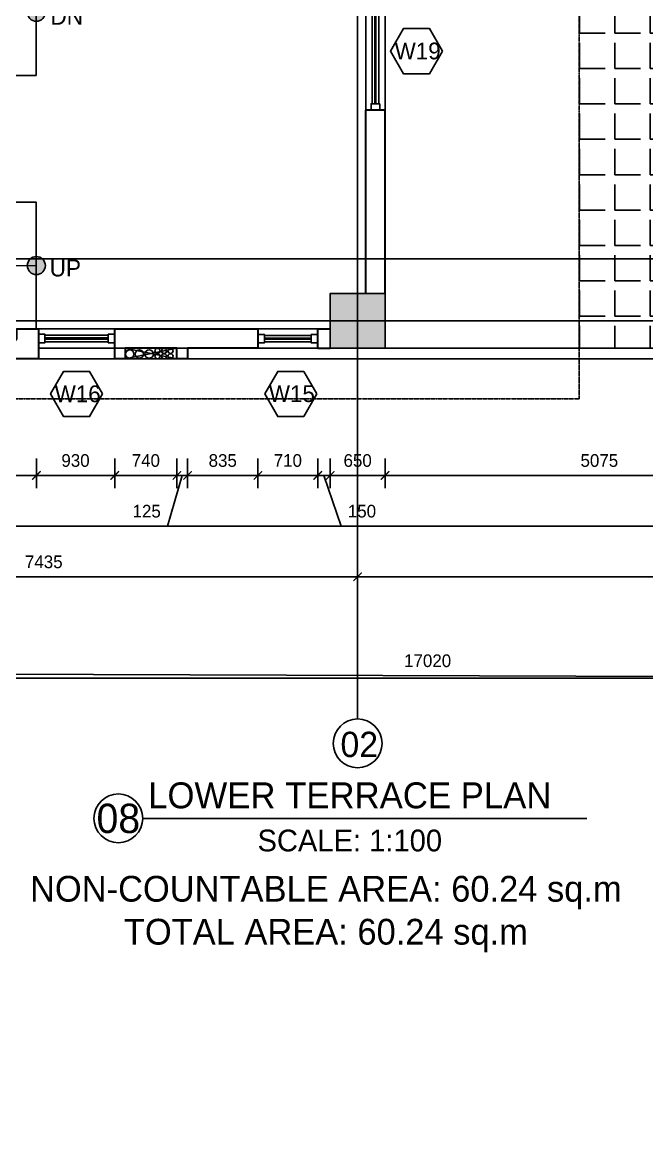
# Model space of a CAD drawing. Header units: millimetres. Extents: x 173236 to 801264, y -94969 to 615039.
# Drawn here: x 639804 to 647198, y 7735 to 21012 of the extents above; entities that cross this region are included whole.
import ezdxf
from ezdxf.enums import TextEntityAlignment as Align

# ---------------------------------------------------------------- set-up
doc = ezdxf.new("R2010")
doc.units = ezdxf.units.MM
doc.header["$MEASUREMENT"] = 0
doc.header["$PDMODE"] = 2
doc.linetypes.add('CENTER2', pattern=[1.125, 0.75, -0.125, 0.125, -0.125])
doc.linetypes.add('DASHED', pattern=[0.75, 0.5, -0.25])
doc.layers.add('00-Def-points', color=7, linetype='Continuous', plot=False)
for name, color, linetype in [('VOX-A-ANNO-DIMS', 160, 'Continuous'), ('VOX-A-ANNO-DRTAG', 183, 'Continuous'), ('VOX-A-ANNO-GRID', 253, 'Continuous'), ('VOX-A-ANNO-GRID-LINE', 254, 'Continuous'), ('VOX-A-ANNO-SECT', 200, 'Continuous'), ('VOX-A-ANNO-SECT-LINE', 201, 'Continuous'), ('VOX-A-ANNO-SYMB', 33, 'Continuous'), ('VOX-A-ANNO-TEXT', 30, 'Continuous'), ('VOX-A-ANNO-WNTAG', 183, 'Continuous'), ('VOX-A-COLUMN-SECT', 210, 'Continuous'), ('VOX-A-ELEV-1-NEAR', 130, 'Continuous'), ('VOX-A-FLOOR-HIDD', 9, 'Continuous'), ('VOX-A-FLOOR-LINE', 253, 'Continuous'), ('VOX-A-STAIRS-STEPS', 140, 'Continuous'), ('VOX-A-WALL-PATT', 233, 'Continuous'), ('VOX-A-WINDOW', 2, 'Continuous'), ('VOX-A-WINDOW-SILL', 55, 'Continuous'), ('VOX-P- PIPE-COLD', 141, 'Continuous'), ('VOX-P- PIPE-SOIL', 54, 'Continuous'), ('VOX-P- PIPE-SUPPLY', 150, 'Continuous'), ('VOX-P- PIPE-WASTE', 245, 'Continuous')]:
    doc.layers.add(name, color=color, linetype=linetype)
doc.layers.add('VOX-A-WALL-SECT', color=1, linetype='Continuous', lineweight=30)
doc.styles.add('1.5 mm Rotis Annotative', font='', dxfattribs={"height": 1.5})
doc.styles.add('2 mm Rotis Annotative', font='', dxfattribs={"height": 2})
doc.styles.add('2.5 mm Rotis Annotative (IM)', font='', dxfattribs={"height": 0.1})
doc.styles.add('3 mm Rotis Annotative (IM)', font='', dxfattribs={"height": 0.12})
doc.styles.add('3.5 mm Rotis Annotative (IM)', font='', dxfattribs={"height": 0.138})
doc.styles.get('1.5 mm Rotis Annotative').set_extended_font_data('Rotis Sans Serif')
doc.styles.get('2 mm Rotis Annotative').set_extended_font_data('Rotis Sans Serif')
doc.styles.get('2.5 mm Rotis Annotative (IM)').set_extended_font_data('Rotis Sans Serif')
doc.styles.get('3 mm Rotis Annotative (IM)').set_extended_font_data('Rotis Sans Serif')
doc.styles.get('3.5 mm Rotis Annotative (IM)').set_extended_font_data('Rotis Sans Serif')
doc.dimstyles.new('1.5 mm Rotis Annotative', dxfattribs={"dimtxt": 1.5, "dimasz": 1, "dimexe": 1.5, "dimexo": 0, "dimgap": 1, "dimtad": 1, "dimdec": 0, "dimrnd": 5, "dimzin": 0, "dimdsep": 46, "dimtxsty": '1.5 mm Rotis Annotative', "dimblk": 'ARCHTICK', "dimcen": 0.09, "dimdle": 1, "dimadec": 0, "dimazin": 0, "dimtfac": 1, "dimtdec": 0, "dimtofl": 0, "dimtmove": 1, "dimatfit": 3, "dimfxl": 2, "dimfxlon": 1, "dimtolj": 1, "dimtzin": 0, "dimarcsym": 0})

# ---------------------------------------------------------------- blocks, each defined once
blk = doc.blocks.new('*U31')
at = {"layer": 'VOX-A-ANNO-TEXT'}
blk.add_line((-0.2277, 0), (1.8425, 0), dxfattribs=at)
blk.add_circle((-0.3416, 0), 0.1139, dxfattribs=at)
for tag, height, style, p in [('DRAWING_NAME', 0.1211, '3 mm Rotis Annotative (IM)', (0.7378, 0.1074)), ('DRAWING_NUMBER', 0.1367, '3.5 mm Rotis Annotative (IM)', (-0.3416, 0)), ('DRAWING_SCALE', 0.1016, '2.5 mm Rotis Annotative (IM)', (0.7378, -0.1031)), ('DRAWING_AREA', 0.1016, '2.5 mm Rotis Annotative (IM)', (0.7378, -0.2571))]:
    blk.add_attdef(tag, text='', height=height, dxfattribs=dict(at, style=style)).set_placement(p, align=Align.MIDDLE_CENTER)
blk = doc.blocks.new('VOX-A-WINDOW-TAG')
at = {"layer": 'VOX-A-ANNO-WNTAG'}
blk.add_lwpolyline([(3.11, -0.01), (1.57, 2.66), (-1.52, 2.66), (-3.06, -0.01), (-1.52, -2.69), (1.57, -2.69)], close=True, dxfattribs=at)
at = {"style": '2 mm Rotis Annotative', "flags": 1}
blk.add_attdef('WINDOWDIMENSION', text='', height=1.98, dxfattribs=at).set_placement((0.45, -3.05), align=Align.MIDDLE_CENTER)
at = {"layer": 'VOX-A-ANNO-WNTAG', "style": '2 mm Rotis Annotative'}
blk.add_attdef('W1', text='', height=1.98, dxfattribs=at).set_placement((0.16, 0), align=Align.MIDDLE)
blk = doc.blocks.new('VOX-A-DOOR-TAG')
at = {"layer": 'VOX-A-ANNO-DRTAG'}
blk.add_circle((0, 0), 2.3, dxfattribs=at)
at = {"style": '2 mm Rotis Annotative', "flags": 1}
blk.add_attdef('DOORDIMENSION', (-9.7, -3.02), '', height=1.98, dxfattribs=at)
at = {"layer": 'VOX-A-ANNO-DRTAG', "style": '2 mm Rotis Annotative'}
blk.add_attdef('D1', text='', height=1.98, dxfattribs=at).set_placement((0.15, -0.02), align=Align.MIDDLE)
blk = doc.blocks.new('TOP FLOOR DOOR & WINDOW')
at = {"xscale": 100, "yscale": 100, "zscale": 100}
for name, p, values in [('VOX-A-WINDOW-TAG', (682690, 14355), {'W1': 'W17'}), ('VOX-A-WINDOW-TAG', (684211, 12700), {'W1': 'W18'}), ('VOX-A-DOOR-TAG', (685544, 11260), {'D1': 'D3'}), ('VOX-A-WINDOW-TAG', (686900, 10126), {'W1': 'W19'}), ('VOX-A-WINDOW-TAG', (678033, 8537), {'W1': 'W8'}), ('VOX-A-WINDOW-TAG', (680360, 6066), {'W1': 'W7'}), ('VOX-A-WINDOW-TAG', (682873, 6066), {'W1': 'W16'}), ('VOX-A-WINDOW-TAG', (685410, 6066), {'W1': 'W15'})]:
    blk.add_blockref(name, p, dxfattribs=at).add_auto_attribs(values)
blk = doc.blocks.new('*U41')
at = {"layer": 'VOX-A-ANNO-SYMB'}
for p, q in [((0, 1401), (0, 668)), ((0, 668), (478, 540)), ((0, 412), (-478, 540)), ((-478, 540), (0, 540)), ((478, 540), (0, 540)), ((0, -412), (0, 412))]:
    blk.add_line(p, q, dxfattribs=at)
blk = doc.blocks.new('ghkj')
at = {"layer": 'VOX-A-ANNO-SYMB'}
h = blk.add_hatch(color=256, dxfattribs=at)
h.dxf.hatch_style = 1
h.paths.add_polyline_path([(785371, -37542, 0.414214), (785478, -37648, 0.007507), (785481, -37648), (785481, -37542)])
h.paths.add_polyline_path([(785481, -37542), (785481, -37648, 0.405446), (785584, -37542)])
h.paths.add_polyline_path([(785478, -37435, 0.414214), (785371, -37542), (785481, -37542), (785584, -37542, 0.414214)])
h = blk.add_hatch(color=256, dxfattribs=at)
h.dxf.hatch_style = 1
h.paths.add_polyline_path([(788371, -37542, 0.414214), (788478, -37648, 0.007507), (788481, -37648), (788481, -37542)])
h.paths.add_polyline_path([(788481, -37542), (788481, -37648, 0.405446), (788584, -37542)])
h.paths.add_polyline_path([(788478, -37435, 0.414214), (788371, -37542), (788481, -37542), (788584, -37542, 0.414214)])
h = blk.add_hatch(color=256, dxfattribs=at)
h.dxf.hatch_style = 1
h.paths.add_polyline_path([(786248, -40392), (786528, -40392), (786248, -40535)])
h = blk.add_hatch(color=256, dxfattribs=at)
h.dxf.hatch_style = 1
h.paths.add_polyline_path([(787407, -40392), (787128, -40392), (787407, -40535)])
for points in [[(786528, -40392), (786528, -40392), (785471, -40398), (785478, -39492), (785478, -37542)], [(788481, -37542), (788478, -39642), (788472, -40395), (787728, -40392), (787128, -40392)], [(786528, -40392), (786248, -40248), (786248, -40392)], [(787128, -40392), (787407, -40248), (787407, -40392)], [(786528, -40392), (786248, -40535), (786248, -40392)], [(787128, -40392), (787407, -40535), (787407, -40392)]]:
    blk.add_lwpolyline(points, dxfattribs=at)
for centre in [(785478, -37542), (788478, -37542)]:
    blk.add_circle(centre, 107, dxfattribs=at)
at = {"layer": 'VOX-A-STAIRS-STEPS'}
for p, q in [((786228, -37542), (784732, -37542)), ((786228, -37842), (784730, -37842)), ((789228, -37842), (787728, -37842)), ((786228, -38142), (784729, -38142)), ((789228, -38142), (787728, -38142)), ((786228, -38442), (784728, -38442)), ((789228, -38442), (787728, -38442)), ((786228, -38742), (784728, -38742)), ((789228, -38742), (787728, -38742)), ((786228, -39042), (784728, -39042)), ((789228, -39042), (787728, -39042)), ((786228, -39342), (784728, -39342)), ((789228, -39342), (787728, -39342)), ((789228, -39642), (784728, -39642)), ((786528, -39642), (786528, -41142)), ((786828, -39642), (786828, -41142)), ((787128, -39642), (787128, -41142)), ((787428, -39642), (787428, -41142)), ((787728, -39642), (787728, -41142))]:
    blk.add_line(p, q, dxfattribs=at)
for points in [[(786228, -41142), (786228, -37542)], [(789228, -37542), (787728, -37542), (787728, -41142)]]:
    blk.add_lwpolyline(points, dxfattribs=at)
at = {"rotation": 18.96492969169632}
blk.add_blockref('*U41', (787029, -40827), dxfattribs=at)
at = {"layer": 'VOX-A-ANNO-TEXT', "char_height": 200, "width": 8361.37, "attachment_point": 1, "rotation": 90, "style": '2 mm Rotis Annotative'}
for s, insert in [('DN', (785426, -37375)), ('UP', (788407, -37384))]:
    blk.add_mtext(s, dxfattribs=dict(at, insert=insert))
blk = doc.blocks.new('*U627')
at = {"layer": 'VOX-A-WINDOW'}
for p, q in [((3, 1.5), (24.83, 1.5)), ((3, 0.25), (24.83, 0.25)), ((3, -0.25), (24.83, -0.25)), ((3, -1.5), (24.83, -1.5))]:
    blk.add_line(p, q, dxfattribs=at)
for points in [[(3, 2), (3, -2), (0, -2), (0, 2)], [(27.83, 2), (27.83, -2), (24.83, -2), (24.83, 2)]]:
    blk.add_lwpolyline(points, close=True, dxfattribs=at)
at = {"layer": 'VOX-A-WINDOW-SILL'}
for p, q in [((0, 4.5), (27.83, 4.5)), ((0, -4.5), (27.83, -4.5))]:
    blk.add_line(p, q, dxfattribs=at)
blk = doc.blocks.new('*U569')
at = {"layer": 'VOX-A-WINDOW'}
for p, q in [((3, 1.5), (32.53, 1.5)), ((3, 0.25), (32.53, 0.25)), ((3, -0.25), (32.53, -0.25)), ((3, -1.5), (32.53, -1.5))]:
    blk.add_line(p, q, dxfattribs=at)
for points in [[(3, 2), (3, -2), (0, -2), (0, 2)], [(35.53, 2), (35.53, -2), (32.53, -2), (32.53, 2)]]:
    blk.add_lwpolyline(points, close=True, dxfattribs=at)
at = {"layer": 'VOX-A-WINDOW-SILL'}
for p, q in [((0, 4.5), (35.53, 4.5)), ((0, -4.5), (35.53, -4.5))]:
    blk.add_line(p, q, dxfattribs=at)
blk = doc.blocks.new('*U220')
at = {"layer": 'VOX-A-WINDOW'}
for p, q in [((3, 1.5), (53.93, 1.5)), ((3, 0.25), (53.93, 0.25)), ((3, -0.25), (53.93, -0.25)), ((3, -1.5), (53.93, -1.5))]:
    blk.add_line(p, q, dxfattribs=at)
for points in [[(3, 2), (3, -2), (0, -2), (0, 2)], [(56.93, 2), (56.93, -2), (53.93, -2), (53.93, 2)]]:
    blk.add_lwpolyline(points, close=True, dxfattribs=at)
at = {"layer": 'VOX-A-WINDOW-SILL'}
for p, q in [((0, 4.5), (56.93, 4.5)), ((0, -4.5), (56.93, -4.5))]:
    blk.add_line(p, q, dxfattribs=at)
blk = doc.blocks.new('TOP FLOOR PLAN')
at = {"layer": 'VOX-A-WALL-PATT', "transparency": 33554585}
h = blk.add_hatch(dxfattribs=at)
h.set_pattern_fill('ANGLE', color=256, scale=1524)
h.set_pattern_definition([(360, (-290704.96, -10547.8), (1e-29, 419.1), [304.8, -114.3]), (90, (-290704.96, -10547.8), (-419.1, 3e-14), [304.8, -114.3])])
h.paths.add_polyline_path([(695540, 15397), (686205, 15397), (686205, 14641), (688829, 14641), (688829, 11200), (694076, 11200)])
h.paths.add_polyline_path([(694076, 11200), (688829, 11200), (688829, 6930), (692586, 6930)])
h.paths.add_polyline_path([(688396, 18029), (687462, 18353), (687338, 18396), (686205, 18396), (686205, 15397), (695540, 15397), (695589, 15537)])
h.paths.add_polyline_path([(686205, 18396), (678894, 18396), (678894, 15397), (686205, 15397)])
h.paths.add_polyline_path([(684719, 15397), (678894, 15397), (678894, 14641), (684581, 14641, -0.261573)])
h.paths.add_polyline_path([(686089, 14897), (685760, 14897, -0.091642), (685732, 14741), (685760, 14727), (685758, 14724), (685968, 14641), (686045, 14641, 0.085358)])
h.paths.add_polyline_path([(686033, 15183), (685728, 15060, -0.096143), (685760, 14897), (686089, 14897, 0.095931)])
h.paths.add_polyline_path([(685903, 15397), (685816, 15397), (685629, 15207, -0.102825), (685728, 15060), (686033, 15183, 0.082432)])
h.paths.add_polyline_path([(685816, 15397), (685529, 15397), (685489, 15299, -0.096901), (685629, 15207)])
h.paths.add_polyline_path([(686205, 15397), (685927, 15397, -0.261573), (686065, 14641), (686205, 14641)])
h.paths.add_polyline_path([(684830, 15397), (684743, 15397, 0.085798), (684609, 15173), (685201, 14944, -0.106231), (685231, 14990)])
h.paths.add_polyline_path([(684609, 15173, 0.092559), (684557, 14897), (685192, 14897, -0.092559), (685201, 14944)])
h.paths.add_polyline_path([(685202, 14846, -0.099345), (685192, 14897), (684557, 14897, 0.085358), (684601, 14641), (684711, 14641)])
h.paths.add_polyline_path([(685231, 14804, -0.099435), (685202, 14846), (684711, 14641), (685071, 14641)])
h.paths.add_polyline_path([(685270, 14777, -0.090845), (685231, 14804), (685071, 14641), (685210, 14641)])
h.paths.add_polyline_path([(685112, 15397), (684830, 15397), (685231, 14990, -0.095092), (685272, 15017)])
h.paths.add_polyline_path([(685323, 15332, 0.033577), (685265, 15328, -0.058816), (685265, 15324, -1), (685234, 15324, -0.888903), (685265, 15328, -0.033577), (685323, 15332), (685323, 15397), (685112, 15397), (685272, 15017, -0.100094), (685323, 15028)])
h.paths.add_polyline_path([(685489, 15299, 0.097934), (685323, 15332), (685323, 15028, -0.09817), (685373, 15018)])
h.paths.add_polyline_path([(685629, 15207, 0.096901), (685489, 15299), (685373, 15018, -0.097015), (685415, 14990)])
h.paths.add_polyline_path([(685629, 15207), (685415, 14990, -0.102505), (685444, 14946), (685728, 15060, 0.102825)])
h.paths.add_polyline_path([(685728, 15060), (685444, 14946, -0.096278), (685454, 14897), (685760, 14897, 0.096143)])
h.paths.add_polyline_path([(685760, 14897), (685454, 14897, -0.094731), (685445, 14849), (685702, 14747), (685703, 14754), (685732, 14741, 0.091642)])
h.paths.add_polyline_path([(685445, 14849, -0.104054), (685415, 14804), (685575, 14641), (685679, 14641), (685702, 14747)])
h.paths.add_polyline_path([(685415, 14804, -0.09216), (685375, 14777), (685376, 14774), (685450, 14641), (685575, 14641)])
h.paths.add_polyline_path([(685376, 14774), (685375, 14777, -0.091515), (685329, 14766), (685323, 14766), (685323, 14641), (685428, 14641)])
h.paths.add_polyline_path([(685323, 14766, -0.105123), (685270, 14777), (685210, 14641), (685323, 14641)])
h.paths.add_polyline_path([(685529, 15397), (685323, 15397), (685323, 15332, -0.097934), (685489, 15299)])
h.paths.add_polyline_path([(685927, 15397), (685903, 15397, -0.269274), (686045, 14641), (686065, 14641, 0.261573)])
h.paths.add_polyline_path([(684743, 15397), (684719, 15397, 0.261573), (684581, 14641), (684601, 14641, -0.085358), (684557, 14897, -0.179784)])
h.paths.add_polyline_path([(685758, 14724), (685685, 14641), (685968, 14641)])
h.paths.add_polyline_path([(685376, 14774), (685428, 14641), (685450, 14641)], flags=17)
h.paths.add_polyline_path([(692586, 6930), (688829, 6930), (688829, 6605), (691731, 6605), (691731, 6480), (692429, 6480)])
h.paths.add_polyline_path([(686205, 18721), (678894, 18724), (678894, 18396), (686205, 18396)])
h.paths.add_polyline_path([(678894, 18396), (678569, 18396), (678569, 15397), (678894, 15397)])
h.paths.add_polyline_path([(678894, 15397), (678569, 15397), (678569, 14641), (678894, 14641)])
h.paths.add_polyline_path([(686530, 18721), (686205, 18721), (686205, 18396), (687338, 18396), (687221, 18436)])
h.paths.add_polyline_path([(678894, 18724), (678569, 18725), (678569, 18396), (678894, 18396)])
at = {"layer": '00-Def-points', "linetype": 'CENTER2'}
blk.add_lwpolyline([(692429, 6480), (695589, 15537), (688396, 18029), (687462, 18353), (687221, 18436), (686530, 18721), (678569, 18725), (678569, 10890), (678427, 10890), (678444, 6480), (682425, 6480), (682425, 6606), (691731, 6605), (691731, 6480)], close=True, dxfattribs=at)
at = {"layer": 'VOX-A-ELEV-1-NEAR'}
for centre in [(683834, 6511), (683912, 6574)]:
    blk.add_circle(centre, 30, dxfattribs=at)
at = {"layer": 'VOX-A-FLOOR-HIDD'}
for p, q in [((683452, 6606), (684065, 6481)), ((684065, 6606), (683452, 6481))]:
    blk.add_line(p, q, dxfattribs=at)
at = {"layer": 'VOX-A-FLOOR-HIDD', "linetype": 'DASHED'}
blk.add_lwpolyline([(677969, 6005), (688829, 6005), (688829, 14641), (677969, 14641)], close=True, dxfattribs=at)
at = {"layer": 'VOX-A-FLOOR-LINE'}
blk.add_lwpolyline([(687379, 18514), (695748, 15614), (692518, 6355), (691606, 6355), (691606, 6480), (682399, 6481)], dxfattribs=at)
at = {"layer": 'VOX-A-WALL-SECT'}
for p, q in [((686300, 9425), (686300, 7250)), ((686530, 9425), (686300, 9425)), ((686530, 7255), (686530, 9425)), ((685732, 6834), (685880, 6834)), ((685732, 6605), (685732, 6834)), ((685732, 6605), (685880, 6605))]:
    blk.add_line(p, q, dxfattribs=at)
blk.add_lwpolyline([(682169, 6710), (682169, 6835), (682425, 6835), (682425, 6480), (681254, 6480), (681254, 6835), (681484, 6835), (681484, 6710)], close=True, dxfattribs=at)
blk.add_lwpolyline([(685024, 6605), (684191, 6606), (684191, 6481), (684065, 6481), (684065, 6606), (683452, 6606), (683452, 6481), (683327, 6481), (683327, 6835), (685024, 6834), (685024, 6606)], dxfattribs=at)
at = {"layer": 'VOX-P- PIPE-COLD', "color": 1}
for centre in [(683912, 6511), (683988, 6574)]:
    blk.add_circle(centre, 30, dxfattribs=at)
at = {"layer": 'VOX-P- PIPE-SOIL', "ltscale": 0.005}
blk.add_circle((683505, 6537), 50, dxfattribs=at)
at = {"layer": 'VOX-P- PIPE-SUPPLY', "ltscale": 0.005}
for centre, radius in [((683736, 6537), 50), ((683834, 6574), 30)]:
    blk.add_circle(centre, radius, dxfattribs=at)
at = {"layer": 'VOX-P- PIPE-WASTE'}
for centre, radius in [((683619, 6537), 50), ((683988, 6511), 30)]:
    blk.add_circle(centre, radius, dxfattribs=at)
at = {"layer": 'VOX-A-ANNO-DIMS', "xscale": -25.4, "yscale": 25.4, "zscale": 25.4, "rotation": 270}
blk.add_blockref('*U220', (686416, 9425), dxfattribs=at)
at = {"layer": 'VOX-A-ANNO-DIMS'}
for name, p, xscale, yscale, zscale in [('*U569', (683327, 6721), -25.40000000000001, 25.40000000000001, 25.4), ('*U627', (685732, 6719), -25.43770832215947, 25.43770832215947, 25.43770832215947)]:
    blk.add_blockref(name, p, dxfattribs=dict(at, xscale=xscale, yscale=yscale, zscale=zscale))
at = {"layer": 'VOX-A-WALL-SECT', "rotation": 270}
blk.add_blockref('ghkj', (719941, 796063), dxfattribs=at)
blk = doc.blocks.new('VOX-A-GRID-TAG')
at = {"layer": 'VOX-A-ANNO-GRID'}
blk.add_circle((0, 0), 1.447, dxfattribs=at)
at = {"layer": 'VOX-A-ANNO-GRID', "style": '1.5 mm Rotis Annotative'}
blk.add_attdef('O1', text='', height=1.5, dxfattribs=at).set_placement((0.097, -0.81), align=Align.CENTER)
blk = doc.blocks.new('column')
at = {"layer": 'VOX-A-COLUMN-SECT'}
h = blk.add_hatch(color=256, dxfattribs=at)
h.dxf.hatch_style = 1
h.paths.add_polyline_path([(705500, 161109), (706150, 161109), (706150, 161759), (705500, 161759)])
blk.add_lwpolyline([(705500, 161109), (706150, 161109), (706150, 161759), (705500, 161759)], close=True, dxfattribs=at)
blk = doc.blocks.new('STAIRCASE COVER')
at = {"layer": 'VOX-A-ANNO-GRID-LINE', "transparency": 33554610}
for p, q in [((686205, 26145), (686205, 2215)), ((700226, 6930), (672485, 6930))]:
    blk.add_line(p, q, dxfattribs=at)
at = {"layer": 'VOX-A-ANNO-GRID-LINE', "xscale": 199.8152530431017, "yscale": 199.8152530431017, "zscale": 199.8152530431017}
blk.add_blockref('VOX-A-GRID-TAG', (686205, 1926), dxfattribs=at).add_auto_attribs({'O1': '02'})
at = {"layer": 'VOX-A-COLUMN-SECT'}
blk.add_blockref('column', (-19620, -154504), dxfattribs=at)
blk = doc.blocks.new('_ArchTick')
at = {"color": 0, "linetype": 'ByBlock', "const_width": 0.15}
blk.add_lwpolyline([(-0.5, -0.5), (0.5, 0.5)], dxfattribs=at)
blk = doc.blocks.new('*D596')
at = {"layer": 'Defpoints', "color": 0, "transparency": 16777216}
for p in [(636339, 14447), (643775, 14447), (643775, 14447)]:
    blk.add_point(p, dxfattribs=at)
at = {"layer": 'VOX-A-ANNO-DIMS', "color": 0, "lineweight": -2, "transparency": 16777216}
for p, q in [((636339, 14447), (636339, 14597)), ((643775, 14447), (643775, 14597)), ((636239, 14447), (643875, 14447))]:
    blk.add_line(p, q, dxfattribs=at)
at = {"layer": 'VOX-A-ANNO-DIMS', "color": 0, "lineweight": -2, "transparency": 16777216, "xscale": 100, "yscale": 100, "zscale": 100, "rotation": 180}
blk.add_blockref('_ArchTick', (636339, 14447), dxfattribs=at)
at = {"layer": 'VOX-A-ANNO-DIMS', "color": 0, "lineweight": -2, "transparency": 16777216, "xscale": 100, "yscale": 100, "zscale": 100}
blk.add_blockref('_ArchTick', (643775, 14447), dxfattribs=at)
at = {"layer": 'VOX-A-ANNO-DIMS', "color": 0, "transparency": 16777216, "insert": (640057, 14623), "char_height": 150, "attachment_point": 5, "style": '1.5 mm Rotis Annotative'}
blk.add_mtext('\\A1;7435', dxfattribs=at)
blk = doc.blocks.new('*D605')
at = {"layer": 'Defpoints', "color": 0, "transparency": 16777216}
for p in [(636139, 26143), (653158, 26083), (636094, 13306)]:
    blk.add_point(p, dxfattribs=at)
at = {"layer": 'VOX-A-ANNO-DIMS', "color": 0, "lineweight": -2, "transparency": 16777216}
for p, q in [((636095, 13506), (636093, 13156)), ((653114, 13446), (653113, 13096)), ((653213, 13245), (635994, 13306))]:
    blk.add_line(p, q, dxfattribs=at)
at = {"layer": 'VOX-A-ANNO-DIMS', "color": 0, "lineweight": -2, "transparency": 16777216, "xscale": 100, "yscale": 100, "zscale": 100}
for p, rotation in [((636094, 13306), 179.7983003632781), ((653113, 13246), 359.7983003632781)]:
    blk.add_blockref('_ArchTick', p, dxfattribs=dict(at, rotation=rotation))
at = {"layer": 'VOX-A-ANNO-DIMS', "color": 0, "transparency": 16777216, "insert": (644604, 13452), "char_height": 150, "attachment_point": 5, "rotation": 359.7983, "style": '1.5 mm Rotis Annotative'}
blk.add_mtext('\\A1;17020', dxfattribs=at)
blk = doc.blocks.new('*D579')
at = {"layer": 'Defpoints', "color": 0, "transparency": 16777216}
for p in [(644100, 19972), (654800, 19972), (644100, 17153)]:
    blk.add_point(p, dxfattribs=at)
at = {"layer": 'VOX-A-ANNO-DIMS', "color": 0, "lineweight": -2, "transparency": 16777216}
for p, q in [((654800, 17053), (654800, 20072)), ((654600, 19972), (654950, 19972)), ((654600, 17153), (654950, 17153))]:
    blk.add_line(p, q, dxfattribs=at)
at = {"layer": 'VOX-A-ANNO-DIMS', "color": 0, "lineweight": -2, "transparency": 16777216, "xscale": 100, "yscale": 100, "zscale": 100}
for p, rotation in [((654800, 19972), 89.99872344559262), ((654800, 17153), 269.9987234455926)]:
    blk.add_blockref('_ArchTick', p, dxfattribs=dict(at, rotation=rotation))
at = {"layer": 'VOX-A-ANNO-DIMS', "color": 0, "transparency": 16777216, "insert": (654623, 18562), "char_height": 150, "attachment_point": 5, "rotation": 89.9987, "style": '1.5 mm Rotis Annotative'}
blk.add_mtext('\\A1;2820', dxfattribs=at)
blk = doc.blocks.new('*D580')
at = {"layer": 'Defpoints', "color": 0, "transparency": 16777216}
for p in [(644100, 21418), (654800, 21418), (644100, 19972)]:
    blk.add_point(p, dxfattribs=at)
at = {"layer": 'VOX-A-ANNO-DIMS', "color": 0, "lineweight": -2, "transparency": 16777216}
for p, q in [((654800, 19872), (654800, 21518)), ((654600, 21418), (654950, 21418)), ((654600, 19972), (654950, 19972))]:
    blk.add_line(p, q, dxfattribs=at)
at = {"layer": 'VOX-A-ANNO-DIMS', "color": 0, "lineweight": -2, "transparency": 16777216, "xscale": 100, "yscale": 100, "zscale": 100}
for p, rotation in [((654800, 21418), 89.99872344559262), ((654800, 19972), 269.9987234455926)]:
    blk.add_blockref('_ArchTick', p, dxfattribs=dict(at, rotation=rotation))
at = {"layer": 'VOX-A-ANNO-DIMS', "color": 0, "transparency": 16777216, "insert": (654623, 20695), "char_height": 150, "attachment_point": 5, "rotation": 89.9987, "style": '1.5 mm Rotis Annotative'}
blk.add_mtext('\\A1;1445', dxfattribs=at)
blk = doc.blocks.new('*D587')
at = {"layer": 'Defpoints', "color": 0, "transparency": 16777216}
for p in [(643450, 17153), (644100, 17153), (644100, 15647)]:
    blk.add_point(p, dxfattribs=at)
at = {"layer": 'VOX-A-ANNO-DIMS', "color": 0, "lineweight": -2, "transparency": 16777216}
for p, q in [((643450, 15847), (643450, 15497)), ((644100, 15847), (644100, 15497)), ((643350, 15647), (644200, 15647))]:
    blk.add_line(p, q, dxfattribs=at)
at = {"layer": 'VOX-A-ANNO-DIMS', "color": 0, "lineweight": -2, "transparency": 16777216, "xscale": 100, "yscale": 100, "zscale": 100, "rotation": 180}
blk.add_blockref('_ArchTick', (643450, 15647), dxfattribs=at)
at = {"layer": 'VOX-A-ANNO-DIMS', "color": 0, "lineweight": -2, "transparency": 16777216, "xscale": 100, "yscale": 100, "zscale": 100}
blk.add_blockref('_ArchTick', (644100, 15647), dxfattribs=at)
at = {"layer": 'VOX-A-ANNO-DIMS', "color": 0, "transparency": 16777216, "insert": (643775, 15823), "char_height": 150, "attachment_point": 5, "style": '1.5 mm Rotis Annotative'}
blk.add_mtext('\\A1;650', dxfattribs=at)
blk = doc.blocks.new('*D588')
at = {"layer": 'Defpoints', "color": 0, "transparency": 16777216}
for p in [(644100, 17153), (649176, 16903), (649176, 15647)]:
    blk.add_point(p, dxfattribs=at)
at = {"layer": 'VOX-A-ANNO-DIMS', "color": 0, "lineweight": -2, "transparency": 16777216}
for p, q in [((644100, 15847), (644100, 15497)), ((649176, 15847), (649176, 15497)), ((644000, 15647), (649276, 15647))]:
    blk.add_line(p, q, dxfattribs=at)
at = {"layer": 'VOX-A-ANNO-DIMS', "color": 0, "lineweight": -2, "transparency": 16777216, "xscale": 100, "yscale": 100, "zscale": 100, "rotation": 180}
blk.add_blockref('_ArchTick', (644100, 15647), dxfattribs=at)
at = {"layer": 'VOX-A-ANNO-DIMS', "color": 0, "lineweight": -2, "transparency": 16777216, "xscale": 100, "yscale": 100, "zscale": 100}
blk.add_blockref('_ArchTick', (649176, 15647), dxfattribs=at)
at = {"layer": 'VOX-A-ANNO-DIMS', "color": 0, "transparency": 16777216, "insert": (646638, 15823), "char_height": 150, "attachment_point": 5, "style": '1.5 mm Rotis Annotative'}
blk.add_mtext('\\A1;5075', dxfattribs=at)
blk = doc.blocks.new('*D593')
at = {"layer": 'Defpoints', "color": 0, "transparency": 16777216}
for p in [(638824, 17028), (639969, 17028), (639969, 15647)]:
    blk.add_point(p, dxfattribs=at)
at = {"layer": 'VOX-A-ANNO-DIMS', "color": 0, "lineweight": -2, "transparency": 16777216}
for p, q in [((638824, 15847), (638824, 15497)), ((639969, 15847), (639969, 15497)), ((638724, 15647), (640069, 15647))]:
    blk.add_line(p, q, dxfattribs=at)
at = {"layer": 'VOX-A-ANNO-DIMS', "color": 0, "lineweight": -2, "transparency": 16777216, "xscale": 100, "yscale": 100, "zscale": 100, "rotation": 180}
blk.add_blockref('_ArchTick', (638824, 15647), dxfattribs=at)
at = {"layer": 'VOX-A-ANNO-DIMS', "color": 0, "lineweight": -2, "transparency": 16777216, "xscale": 100, "yscale": 100, "zscale": 100}
blk.add_blockref('_ArchTick', (639969, 15647), dxfattribs=at)
at = {"layer": 'VOX-A-ANNO-DIMS', "color": 0, "transparency": 16777216, "insert": (639397, 15823), "char_height": 150, "attachment_point": 5, "style": '1.5 mm Rotis Annotative'}
blk.add_mtext('\\A1;1145', dxfattribs=at)
blk = doc.blocks.new('*D594')
at = {"layer": 'Defpoints', "color": 0, "transparency": 16777216}
for p in [(640897, 17154), (639969, 17028), (640897, 15647)]:
    blk.add_point(p, dxfattribs=at)
at = {"layer": 'VOX-A-ANNO-DIMS', "color": 0, "lineweight": -2, "transparency": 16777216}
for p, q in [((639969, 15847), (639969, 15497)), ((640897, 15847), (640897, 15497)), ((639869, 15647), (640997, 15647))]:
    blk.add_line(p, q, dxfattribs=at)
at = {"layer": 'VOX-A-ANNO-DIMS', "color": 0, "lineweight": -2, "transparency": 16777216, "xscale": 100, "yscale": 100, "zscale": 100, "rotation": 180}
blk.add_blockref('_ArchTick', (639969, 15647), dxfattribs=at)
at = {"layer": 'VOX-A-ANNO-DIMS', "color": 0, "lineweight": -2, "transparency": 16777216, "xscale": 100, "yscale": 100, "zscale": 100}
blk.add_blockref('_ArchTick', (640897, 15647), dxfattribs=at)
at = {"layer": 'VOX-A-ANNO-DIMS', "color": 0, "transparency": 16777216, "insert": (640433, 15823), "char_height": 150, "attachment_point": 5, "style": '1.5 mm Rotis Annotative'}
blk.add_mtext('\\A1;930', dxfattribs=at)
blk = doc.blocks.new('*D570')
at = {"layer": 'Defpoints', "color": 0, "transparency": 16777216}
for p in [(642594, 17153), (643302, 17152), (643302, 15647)]:
    blk.add_point(p, dxfattribs=at)
at = {"layer": 'VOX-A-ANNO-DIMS', "color": 0, "lineweight": -2, "transparency": 16777216}
for p, q in [((642594, 15847), (642594, 15497)), ((643302, 15847), (643302, 15497)), ((642494, 15647), (643402, 15647))]:
    blk.add_line(p, q, dxfattribs=at)
at = {"layer": 'VOX-A-ANNO-DIMS', "color": 0, "lineweight": -2, "transparency": 16777216, "xscale": 100, "yscale": 100, "zscale": 100, "rotation": 180}
blk.add_blockref('_ArchTick', (642594, 15647), dxfattribs=at)
at = {"layer": 'VOX-A-ANNO-DIMS', "color": 0, "lineweight": -2, "transparency": 16777216, "xscale": 100, "yscale": 100, "zscale": 100}
blk.add_blockref('_ArchTick', (643302, 15647), dxfattribs=at)
at = {"layer": 'VOX-A-ANNO-DIMS', "color": 0, "transparency": 16777216, "insert": (642948, 15823), "char_height": 150, "attachment_point": 5, "style": '1.5 mm Rotis Annotative'}
blk.add_mtext('\\A1;710', dxfattribs=at)
blk = doc.blocks.new('*D571')
at = {"layer": 'Defpoints', "color": 0, "transparency": 16777216}
for p in [(643302, 17152), (643450, 17153), (643450, 15647)]:
    blk.add_point(p, dxfattribs=at)
at = {"layer": 'VOX-A-ANNO-DIMS', "color": 0, "lineweight": -2, "transparency": 16777216}
for p, q in [((643302, 15847), (643302, 15497)), ((643450, 15847), (643450, 15497)), ((643302, 15647), (643202, 15647)), ((643302, 15647), (643450, 15647)), ((643376, 15647), (643580, 15047)), ((643450, 15647), (643550, 15647)), ((643580, 15047), (644071, 15047))]:
    blk.add_line(p, q, dxfattribs=at)
at = {"layer": 'VOX-A-ANNO-DIMS', "color": 0, "lineweight": -2, "transparency": 16777216, "xscale": 100, "yscale": 100, "zscale": 100}
blk.add_blockref('_ArchTick', (643302, 15647), dxfattribs=at)
at = {"layer": 'VOX-A-ANNO-DIMS', "color": 0, "lineweight": -2, "transparency": 16777216, "xscale": 100, "yscale": 100, "zscale": 100, "rotation": 180}
blk.add_blockref('_ArchTick', (643450, 15647), dxfattribs=at)
at = {"layer": 'VOX-A-ANNO-DIMS', "color": 0, "transparency": 16777216, "insert": (643826, 15223), "char_height": 150, "attachment_point": 5, "style": '1.5 mm Rotis Annotative'}
blk.add_mtext('\\A1;150', dxfattribs=at)
blk = doc.blocks.new('*D615')
at = {"layer": 'Defpoints', "color": 0, "transparency": 16777216}
for p in [(640897, 17154), (641635, 17029), (641635, 15647)]:
    blk.add_point(p, dxfattribs=at)
at = {"layer": 'VOX-A-ANNO-DIMS', "color": 0, "lineweight": -2, "transparency": 16777216}
for p, q in [((640897, 15847), (640897, 15497)), ((641635, 15847), (641635, 15497)), ((640797, 15647), (641735, 15647))]:
    blk.add_line(p, q, dxfattribs=at)
at = {"layer": 'VOX-A-ANNO-DIMS', "color": 0, "lineweight": -2, "transparency": 16777216, "xscale": 100, "yscale": 100, "zscale": 100, "rotation": 180}
blk.add_blockref('_ArchTick', (640897, 15647), dxfattribs=at)
at = {"layer": 'VOX-A-ANNO-DIMS', "color": 0, "lineweight": -2, "transparency": 16777216, "xscale": 100, "yscale": 100, "zscale": 100}
blk.add_blockref('_ArchTick', (641635, 15647), dxfattribs=at)
at = {"layer": 'VOX-A-ANNO-DIMS', "color": 0, "transparency": 16777216, "insert": (641266, 15823), "char_height": 150, "attachment_point": 5, "style": '1.5 mm Rotis Annotative'}
blk.add_mtext('\\A1;740', dxfattribs=at)
blk = doc.blocks.new('*D616')
at = {"layer": 'Defpoints', "color": 0, "transparency": 16777216}
for p in [(641635, 17029), (641761, 17029), (641761, 15647)]:
    blk.add_point(p, dxfattribs=at)
at = {"layer": 'VOX-A-ANNO-DIMS', "color": 0, "lineweight": -2, "transparency": 16777216}
for p, q in [((641635, 15847), (641635, 15497)), ((641761, 15847), (641761, 15497)), ((641698, 15647), (641521, 15047)), ((641635, 15647), (641535, 15647)), ((641635, 15647), (641761, 15647)), ((641761, 15647), (641861, 15647)), ((641521, 15047), (641031, 15047))]:
    blk.add_line(p, q, dxfattribs=at)
at = {"layer": 'VOX-A-ANNO-DIMS', "color": 0, "lineweight": -2, "transparency": 16777216, "xscale": 100, "yscale": 100, "zscale": 100}
blk.add_blockref('_ArchTick', (641635, 15647), dxfattribs=at)
at = {"layer": 'VOX-A-ANNO-DIMS', "color": 0, "lineweight": -2, "transparency": 16777216, "xscale": 100, "yscale": 100, "zscale": 100, "rotation": 180}
blk.add_blockref('_ArchTick', (641761, 15647), dxfattribs=at)
at = {"layer": 'VOX-A-ANNO-DIMS', "color": 0, "transparency": 16777216, "insert": (641276, 15223), "char_height": 150, "attachment_point": 5, "style": '1.5 mm Rotis Annotative'}
blk.add_mtext('\\A1;125', dxfattribs=at)
blk = doc.blocks.new('*D617')
at = {"layer": 'Defpoints', "color": 0, "transparency": 16777216}
for p in [(642594, 17153), (641761, 17029), (642594, 15647)]:
    blk.add_point(p, dxfattribs=at)
at = {"layer": 'VOX-A-ANNO-DIMS', "color": 0, "lineweight": -2, "transparency": 16777216}
for p, q in [((641761, 15847), (641761, 15497)), ((642594, 15847), (642594, 15497)), ((641661, 15647), (642694, 15647))]:
    blk.add_line(p, q, dxfattribs=at)
at = {"layer": 'VOX-A-ANNO-DIMS', "color": 0, "lineweight": -2, "transparency": 16777216, "xscale": 100, "yscale": 100, "zscale": 100, "rotation": 180}
blk.add_blockref('_ArchTick', (641761, 15647), dxfattribs=at)
at = {"layer": 'VOX-A-ANNO-DIMS', "color": 0, "lineweight": -2, "transparency": 16777216, "xscale": 100, "yscale": 100, "zscale": 100}
blk.add_blockref('_ArchTick', (642594, 15647), dxfattribs=at)
at = {"layer": 'VOX-A-ANNO-DIMS', "color": 0, "transparency": 16777216, "insert": (642177, 15823), "char_height": 150, "attachment_point": 5, "style": '1.5 mm Rotis Annotative'}
blk.add_mtext('\\A1;835', dxfattribs=at)
blk = doc.blocks.new('SECTION LINE')
at = {"layer": 'VOX-A-ANNO-SECT-LINE'}
blk.add_line((151757, 22417), (123743, 22417), dxfattribs=at)
at = {"layer": 'VOX-A-ANNO-SECT', "style": '2 mm Rotis Annotative'}
for p in [(123589, 22429), (151603, 22429)]:
    blk.add_attdef('00', text='', height=100, dxfattribs=at).set_placement(p, align=Align.CENTER)
at = {"layer": 'VOX-A-ANNO-SECT', "style": '1.5 mm Rotis Annotative'}
for p in [(123460, 22332), (151475, 22332)]:
    blk.add_attdef('00-01', p, '', height=75, dxfattribs=at)
blk = doc.blocks.new('*D665')
at = {"layer": 'Defpoints', "color": 0, "transparency": 16777216}
for p in [(641539, 61543), (642300, 61543), (642300, 61418), (536631, -524), (560469, -524), (547517, -20474)]:
    blk.add_point(p, dxfattribs=at)
at = {"layer": 'VOX-A-ANNO-DIMS', "color": 0, "lineweight": -2, "transparency": 16777216}
for p, q in [((641539, 61543), (641539, 61268)), ((642300, 61543), (642300, 61268)), ((641439, 61418), (642400, 61418)), ((536831, -524), (536481, -524)), ((536631, -20574), (536631, -424)), ((536831, -20474), (536481, -20474))]:
    blk.add_line(p, q, dxfattribs=at)
at = {"layer": 'VOX-A-ANNO-DIMS', "color": 0, "lineweight": -2, "transparency": 16777216, "xscale": 100, "yscale": 100, "zscale": 100}
for p, rotation in [((641539, 61418), 180), ((536631, -524), 90), ((536631, -20474), 270)]:
    blk.add_blockref('_ArchTick', p, dxfattribs=dict(at, rotation=rotation))
blk.add_blockref('_ArchTick', (642300, 61418), dxfattribs=at)
at = {"layer": 'VOX-A-ANNO-DIMS', "color": 0, "transparency": 16777216, "insert": (641920, 61594), "char_height": 150, "attachment_point": 5, "style": '1.5 mm Rotis Annotative'}
blk.add_mtext('\\A1;760', dxfattribs=at)
at = {"layer": 'VOX-A-ANNO-DIMS', "color": 0, "transparency": 16777216, "insert": (536455, -10499), "char_height": 150, "attachment_point": 5, "rotation": 90, "style": '1.5 mm Rotis Annotative'}
blk.add_mtext('\\A1;19950', dxfattribs=at)
blk = doc.blocks.new('top dim')
at = {"layer": '00-Def-points'}
for points in [[(632074.5, 34771.2), (657199.6, 34771.2), (657199.6, 13247), (632074.5, 13247)], [(633274.5, 33571.2), (655999.6, 33571.2), (655999.6, 14447), (633274.5, 14447)], [(633874.5, 32971.2), (655399.6, 32971.2), (655399.6, 15047), (633874.5, 15047)], [(634474.5, 32371.2), (654799.6, 32371.2), (654799.6, 15647), (634474.5, 15647)]]:
    blk.add_lwpolyline(points, close=True, dxfattribs=at)
at = {"layer": 'VOX-A-ANNO-DIMS'}
for p1, p2, distance, picture, middle in [((653158.4507, 26083.4935), (636139.1245, 26143.4072), 12837.7964, '*D605', (644604.2148, 13451.9281)), ((644099.8, 17152.8), (644099.8, 19972.4), -10699.8, '*D579', (654623.4, 18562.4)), ((636339.3336, 14447.0482), (643774.7696, 14447.0482), 0, '*D596', (640057.0516, 14623.2438))]:
    dim = blk.add_aligned_dim(p1=p1, p2=p2, distance=distance, dimstyle='1.5 mm Rotis Annotative', dxfattribs=at)
    dim.commit()
    dim.dimension.update_dxf_attribs({"geometry": picture, "text_midpoint": middle})
for base, p1, p2, angle, picture, middle in [((654799.6, 21418.1), (644099.8, 19972.4), (644099.8, 21418.3), 269.99872, '*D580', (654623.4, 20695.1)), ((640897, 15647), (639969.1, 17027.7), (640897, 17154.2), 180, '*D594', (640433, 15823.2)), ((641634.9, 15647), (640897, 17154.2), (641634.9, 17029.1), 180, '*D615', (641266, 15823.2)), ((642593.6, 15647), (641760.8, 17029.1), (642593.6, 17152.8), 180, '*D617', (642177.2, 15823.2)), ((643301.6, 15647), (642593.6, 17152.8), (643301.6, 17152.1), 180, '*D570', (642947.6, 15823.2)), ((644099.8, 15647), (643449.8, 17152.8), (644099.8, 17152.8), 180, '*D587', (643774.8, 15823.2)), ((649176.1, 15647), (644099.8, 17152.8), (649176.1, 16903), 180, '*D588', (646637.9, 15823.2)), ((639969.1, 15647), (638824.1, 17027.9), (639969.1, 17027.7), 180, '*D593', (639396.6, 15823.2))]:
    dim = blk.add_linear_dim(base=base, p1=p1, p2=p2, angle=angle, dimstyle='1.5 mm Rotis Annotative', dxfattribs=at)
    dim.commit()
    dim.dimension.update_dxf_attribs({"geometry": picture, "text_midpoint": middle})
for base, p1, p2, picture, middle in [((643449.8, 15647), (643301.6, 17152.1), (643449.8, 17152.8), '*D571', (643679.9, 15047)), ((641760.8, 15647), (641634.9, 17029.1), (641760.8, 17029.1), '*D616', (641421.2, 15047))]:
    dim = blk.add_linear_dim(base=base, p1=p1, p2=p2, angle=180, dimstyle='1.5 mm Rotis Annotative', dxfattribs=at)
    dim.commit()
    dim.dimension.update_dxf_attribs({"geometry": picture, "text_midpoint": middle, "dimtype": 128})

msp = doc.modelspace()

# ---------------------------------------------------------------- block references
msp.add_blockref('TOP FLOOR DOOR & WINDOW', (-42430.1, 10547.8))
at = {"layer": 'VOX-A-ANNO-TEXT'}
ref = msp.add_blockref('*U31', (641808, 11585.9), dxfattribs=dict(at, xscale=2540, yscale=2540, zscale=2540))
ref.add_attrib('DRAWING_SCALE', 'SCALE: 1:100', dxfattribs={"height": 257.969, "style": '2.5 mm Rotis Annotative (IM)'}).set_placement((643681.9, 11323.9), align=Align.MIDDLE_CENTER)
ref.add_attrib('DRAWING_NAME', 'LOWER TERRACE PLAN', dxfattribs={"height": 307.578, "style": '3 mm Rotis Annotative (IM)'}).set_placement((643681.9, 11858.7), align=Align.MIDDLE_CENTER)
ref.add_attrib('DRAWING_NUMBER', '08', dxfattribs={"height": 347.27, "style": '3.5 mm Rotis Annotative (IM)'}).set_placement((640940.4, 11585.9), align=Align.MIDDLE_CENTER)

# ---------------------------------------------------------------- texts
at = {"layer": 'VOX-A-ANNO-TEXT', "insert": (639495.4, 10905), "char_height": 305.196, "width": 7806.055, "attachment_point": 1, "style": '2.5 mm Rotis Annotative (IM)'}
msp.add_mtext('\\pxqc;NON-COUNTABLE AREA: 60.24 sq.m\\PTOTAL AREA: 60.24 sq.m', dxfattribs=at)

# ---------------------------------------------------------------- next in the draw order: block references
msp.add_blockref('TOP FLOOR PLAN', (-42430.1, 10547.8))

# ---------------------------------------------------------------- next in the draw order: block references
for name, p in [('STAIRCASE COVER', (-42430.1, 10547.8)), ('top dim', (0, 0))]:
    msp.add_blockref(name, p)
at = {"layer": '00-Def-points'}
msp.add_blockref('SECTION LINE', (507085.5, -4202.9), dxfattribs=at)

# ---------------------------------------------------------------- next in the draw order: dimensions: what is measured, and where the dimension line sits
at = {"layer": 'VOX-A-ANNO-DIMS'}
dim = msp.add_linear_dim(base=(536630.7, -523.8), p1=(547516.9, -20473.8), p2=(560469.1, -523.8), angle=270, dimstyle='1.5 mm Rotis Annotative', dxfattribs=at)
dim.commit()
dim.dimension.update_dxf_attribs({"geometry": '*D665', "text_midpoint": (536454.5, -10498.8)})

doc.saveas('drawing.dxf')
